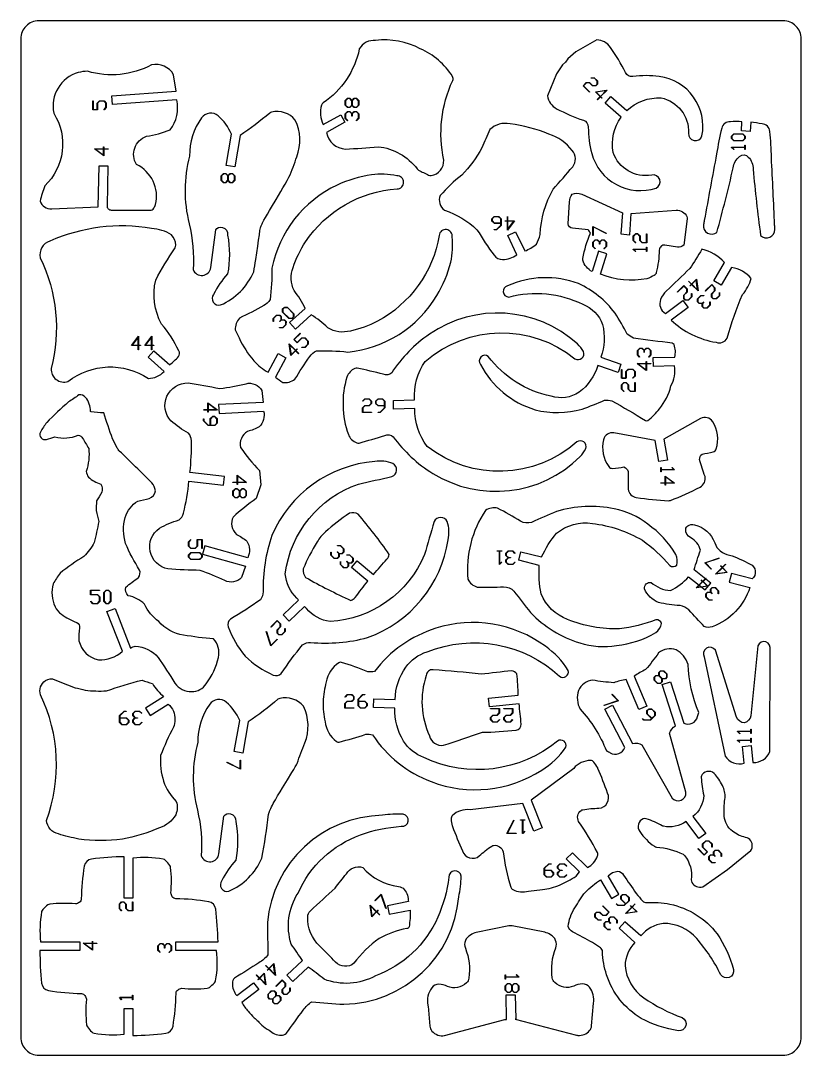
# Model space of a CAD drawing. Extents: x 10 to 880, y 10 to 580.
# Drawn here: x 10 to 440, y 10 to 580 of the extents above; entities that cross this region are included whole.
import ezdxf

# ---------------------------------------------------------------- set-up
doc = ezdxf.new("R2010")
doc.units = 0
doc.layers.add('EXT', color=1, linetype='CONTINUOUS')
doc.layers.add('TEXT', color=105, linetype='CONTINUOUS')

msp = doc.modelspace()

# ---------------------------------------------------------------- linework, layer by layer
at = {"layer": 'EXT'}
for points in [[(10, 20, 0.414214), (20, 10), (430, 10, 0.414214), (440, 20), (440, 570, 0.414214), (430, 580), (20, 580, 0.414214), (10, 570)], [(236.06, 494.69, 0.392764), (243.04, 503.22, -0.162824), (247.98, 546.99, 0.25279), (247.85, 549.21, 0.15257), (230.11, 564.54, 0.148025), (205.49, 569.17, 0.287498), (196.52, 564.45, -0.195238), (176.63, 534.7, 0.170101), (175.71, 533.46, 0.198695), (176.68, 522.87), (186.3, 528.22), (188.64, 524.03), (178.41, 518.34, 0.337601), (188.88, 509.27, 0.01158), (206.9, 510.59, -0.205674), (228.39, 498.36, 0.111014), (229.17, 497.7, 0.007232), (234.72, 494.91, 0.148248)], [(300.18, 538.54, 0.24127), (305.16, 531.5, 0.038043), (319.98, 525.15, -0.321698), (322.68, 521.37, 0.065573), (324.54, 506.91, 0.43304), (360.02, 487.79, 0.8914), (357.58, 494.95, -0.369933), (336.34, 507.44, -0.201326), (340.74, 526.9), (331.96, 534.65), (335.14, 538.25), (343.89, 530.52, -0.202945), (362.75, 537.48, -0.369933), (377.86, 518, 0.8914), (385.27, 516.5, 0.43304), (361.77, 549.24, 0.065573), (347.19, 549.24, -0.321698), (343.09, 551.44, 0.038043), (334.9, 565.32, 0.24127), (327.29, 569.37), (315.79, 562.86), (311.43, 559.04), (310.16, 557.09), (308.4, 555.59), (305.17, 550.77)], [(83.3, 476.71, 0.035437), (84.27, 478.65, 0.356718), (73.73, 500.75, -0.468754), (79.27, 516.37, 0.055442), (92.31, 519.84, 0.219621), (96, 536.35), (60.52, 533.77), (60.17, 538.56), (95.65, 541.14), (94.18, 550.24, 0.327929), (82.11, 555.69, -0.196321), (46.74, 552.11, 0.054145), (41.72, 551.46, 0.389404), (28.23, 529, -0.356184), (23.23, 488.95, 0.032861), (20.71, 480.61, 0.32777), (27.09, 476.34), (52.74, 477.48), (53.3, 500.09), (58.09, 499.98), (57.56, 478.08, 0.419773), (59.89, 475.68), (81.27, 475.57, 0.265682)], [(118.76, 527.62, 0.430495), (109.63, 526.45, 0.160586), (103.03, 505.45, 0.127673), (102.84, 468.12, -0.075466), (104.97, 442.84, 0.77616), (114.68, 444.01), (117.41, 464.69, -0.090082), (117.42, 464.71, -0.380448), (121.11, 466.07, 0.025388), (121.11, 466.07, -0.360331), (124, 461.9, 0.066697), (124, 461.89, -0.091018), (124, 440.51, 0.070039), (116.24, 429.23, 0.716282), (120.12, 423.4, 0.191571), (138.37, 441.67), (138.66, 443.23), (138.95, 444.9), (139.24, 446.65), (139.52, 448.45), (140.08, 452.13), (140.6, 455.76), (141.07, 459.13), (141.48, 462.06), (141.82, 464.34), (141.95, 465.18), (142.06, 465.79), (142.09, 465.93), (142.14, 466.09), (142.27, 466.47), (142.45, 466.91), (142.68, 467.42), (142.95, 468), (143.27, 468.63), (143.62, 469.31), (144.02, 470.05), (144.9, 471.66), (145.9, 473.43), (147, 475.34), (148.17, 477.35), (150.66, 481.57), (153.21, 485.87), (154.44, 487.97), (155.64, 490.01), (156.76, 491.96), (157.79, 493.78), (158.4, 495.16), (159, 496.55), (159.57, 497.95), (160.11, 499.35), (160.63, 500.77), (161.13, 502.19), (161.61, 503.62), (162.06, 505.06, 0.209877), (161.28, 525.28, 0.279815), (148.22, 529.61, 0.119261), (147.23, 529.12, -0.025466), (130.87, 516.69), (127.89, 499.47), (123.16, 500.29), (126.14, 517.51, 0.10522)], [(425.45, 465.05, 0.014109), (425.32, 467.36, 0.002155), (423.54, 504.6, 0.022664), (422.69, 518.99, 0.362801), (418.4, 523.16, 0.01968), (412.11, 524.03), (411.76, 518.9), (406.97, 519.23), (407.32, 524.35, 0.019673), (400.97, 524.35, 0.362801), (396.15, 520.79, 0.022664), (393.37, 506.64, 0.002155), (386.58, 469.99, 0.014109), (386.14, 467.71, 0.682151), (393.49, 463.36, 0.010344), (402.49, 498.91, -0.201223), (406.02, 505.22, -0.411889), (410.81, 504.89, -0.201223), (413.46, 498.17, 0.010344), (417.57, 461.73, 0.682151)], [(313.81, 508.52, 0.150333), (301, 517.49, 0.065758), (279.56, 523.19, 0.244229), (268.47, 520.02, -0.005047), (264.01, 509.97, -0.073714), (252.92, 494.92, 0.046373), (241.13, 483.65, 0.363464), (243.48, 475.62, -0.10399), (261.35, 464.84, 0.019258), (270.73, 450.74, 0.248682), (275.43, 448.42, 0.14648), (283.36, 451.05), (278.27, 461.59), (282.59, 463.68), (287.68, 453.14, 0.090178), (294.06, 456.87, 0.072416), (296.16, 462.13, -0.119043), (303.3, 487.21, 0.010446), (314.06, 499.49, 0.354151)], [(154.35, 380.67, 0.182433), (161.04, 382.44, -0.01435), (169.22, 395, -0.130846), (172.88, 398.15, -0.033566), (190.12, 397.47, 0.239351), (239.27, 428.63, 0.072793), (246.87, 446.97, 0.083312), (247.69, 460.88, 0.420308), (244.54, 464.94, 0.420308), (240.55, 461.7, -0.23149), (206.46, 414.38, -0.066188), (191.67, 409.04, -0.207598), (179.18, 410.81, 0.048827), (169.99, 417.95), (161.31, 410.09), (158.09, 413.65), (166.77, 421.51, 0.048817), (160.59, 431.36, -0.207598), (160.06, 443.97, -0.066188), (166.85, 458.14, -0.23149), (217.33, 487.36, 0.420308), (220.95, 491.01, 0.420308), (217.23, 494.55, 0.083312), (203.3, 495.12, 0.072793), (184.3, 489.38, 0.239351), (148.39, 443.57, -0.033566), (147.35, 426.35, -0.130846), (143.86, 423.03, -0.01435), (130.55, 416.14, 0.182433), (128.13, 409.65, -0.038567), (130.35, 405.23, 0.077741), (138.49, 392.67, 0.102745), (146.37, 386.28), (151.87, 396.61), (156.11, 394.35), (150.4, 383.58, 0.024873)], [(359.04, 439.71, -0.046697), (354.97, 437.84, -0.147525), (329.45, 440.38), (332.85, 451.57), (328.26, 452.97), (324.86, 441.77, -0.21797), (319.71, 448.02, -0.111603), (319.67, 449.05, -0.052302), (323.81, 462.96, 0.072861), (322.65, 464.83), (313.93, 465.61, -0.371304), (311.6, 468.01), (312.37, 480.29, -0.13321), (313.69, 484.37, -0.203157), (319.02, 484.37), (341.58, 474.15), (340.67, 462.49), (345.46, 462.11), (346.36, 473.78), (371.11, 475.53, -0.312009), (376.96, 472.07, -0.141264), (377.16, 470.79), (375.26, 456.24, -0.139221), (371.76, 455.14), (364.79, 456.31, 0.238015), (362.78, 455.69, 0.051701), (362.13, 454.91, 0.145675), (361.73, 453.64, -0.054928), (360.14, 441.19, -0.205112)], [(26.76, 388.33, 0.527976), (36.05, 381.27, -0.320683), (80.31, 382.96, 0.226291), (88.98, 386.82), (80.24, 394.6), (83.43, 398.18), (92.17, 390.41, 0.025092), (96.87, 394.93, 0.370652), (97.02, 398.11, 0.076514), (87.51, 412.86, -0.177235), (84.35, 437.09, -0.028519), (95.03, 454.85, 0.170144), (95.43, 456.35, 0.156666), (93.1, 462.05, 0.12248), (82.13, 465.52, 0.147092), (26.08, 458.58, 0.387585), (20.75, 449.4, -0.179721)], [(385.18, 454.05, -0.018655), (378.6, 443.49, -0.009041), (365.7, 431.17, 0.117352), (362.49, 426.4, 0.357807), (365.1, 418.7), (374.72, 425.88), (377.59, 422.03), (368.23, 415.05, 0.151127), (393.09, 402.83, 0.373146), (399.19, 405.07, -0.034768), (407.65, 429.16, 0.101509), (412.43, 438.01, 0.17926), (401.55, 444.04), (395.88, 434.29), (391.73, 436.71), (397.62, 446.82, 0.159964)], [(355.53, 359.73, 0.054527), (361.85, 366.15, 0.111216), (368.21, 378.75, 0.163661), (370.19, 389.85), (358.5, 389.56), (358.38, 394.36), (370.26, 394.65, 0.152613), (369.91, 401.55, 0.139392), (368.92, 402.37, -0.008835), (347.52, 405.15, -0.06008), (344.14, 407.38, 0.026936), (337.38, 418.87, 0.129729), (317.23, 435.13, 0.198195), (278.17, 433.91, 0.881507), (278.82, 427.77, -0.182066), (319.61, 423.79, -0.22437), (330.48, 412.58, -0.149061), (329.53, 394.6), (340.59, 390.79), (339.03, 386.25), (327.97, 390.06, -0.149279), (317.65, 375.26, -0.22437), (302.19, 373.11, -0.182066), (267.57, 395.05, 0.881507), (263.28, 390.6, 0.198195), (293.34, 365.63, 0.129729), (319.23, 366.06, 0.026936), (331.62, 370.97, -0.06008), (335.67, 370.65, -0.008835), (354.25, 359.68, 0.139392)], [(195.12, 347.47, 0.203475), (196.36, 347.32, 0.00324), (210.56, 351.39, -0.302011), (215.24, 350.79, 0.1009), (237.04, 330.6, 0.348097), (318.14, 339.87, 0.064119), (321.32, 344.25, 0.743727), (316.44, 347.92, -0.361305), (233.96, 345.42, -0.17167), (227.09, 366.32), (215.39, 366.04), (215.28, 370.84), (226.98, 371.12, -0.171664), (232.83, 392.33, -0.361305), (315.33, 393.79, 0.743727), (320.04, 397.7, 0.064119), (316.65, 401.92, 0.348097), (235.19, 407.28, 0.1009), (214.39, 386.06, -0.302011), (209.74, 385.24, 0.00324), (195.36, 388.62, 0.203475), (194.14, 388.41, 0.218442), (189.73, 383.67, 0.093874), (187.62, 367.77, 0.093874), (190.49, 351.99, 0.218442)], [(102.18, 380.4, -0.013082), (119.71, 377.38, 0.028464), (134.11, 380.02, -0.329671), (142.85, 376.34), (143.58, 369.73), (119.04, 368.46), (119.28, 363.67), (143.83, 364.94, -0.251434), (141.45, 356.21, -0.066779), (134.94, 353.75, 0.320179), (131.09, 344.82, 0.028915), (141.46, 332.1), (142.35, 324.24), (139.8, 316.74, 0.028915), (126.95, 306.54, 0.320179), (128.81, 296.99, -0.066779), (134.63, 293.19, -0.251498), (135.09, 284.16), (111.39, 290.65), (110.12, 286.02), (133.82, 279.53), (131.69, 273.23, -0.329671), (122.37, 271.5, 0.028464), (108.87, 277.16, -0.013082), (91.1, 277.95, -0.65921), (86.37, 300.38, -0.053035), (97.25, 304.93, 0.180535), (99.72, 308.63, 0.031675), (102.71, 326.27), (121.76, 324.13), (122.3, 328.9), (103.23, 331.05, 0.031098), (104.05, 348.6, 0.180535), (102.43, 352.74, -0.053035), (92.76, 359.51, -0.65921)], [(42.05, 238.35, 0.285222), (52.8, 227.94, 0.202163), (65.99, 232.6), (57.53, 254.42), (62, 256.16), (70.47, 234.34, -0.112403), (73.14, 235.33, -0.209164), (85.74, 229.23, -0.005563), (94.98, 215.06, 0.244968), (104.22, 210.38, 0.248048), (112.19, 214.63, 0.101953), (118.96, 229.23, 0.234819), (116.26, 239.43, -0.026247), (99.7, 241.52, -0.171281), (86.01, 248.95, -0.110676), (78.15, 258.48, 0.161104), (69.21, 263.2, -0.258079), (67.9, 268, -0.010149), (74.84, 273.21, 0.26552), (75.5, 277.34, -0.041766), (67.77, 292.01, -0.143799), (67.62, 306.36, -0.179045), (74.44, 315.36, 0.011639), (80.85, 316.83, 0.26594), (84.25, 321.04, 0.116401), (82.28, 325.4, 0.002422), (64.31, 342.92, -0.035621), (63.18, 344.48, 0.000268), (60.6, 349.63, -0.013569), (55.8, 363.98, -0.034238), (48.77, 364.53, -0.523746), (48.53, 364.87, 0.058649), (47.79, 368.77, 0.070691), (45.78, 372.46, 0.30312), (42.07, 373.81, -0.017284), (36.37, 369.97, 0.018299), (24.31, 358.71, 0.033069), (20.91, 353.3, 0.667787), (24.16, 349.32, -0.007722), (28.89, 350.65, 0.163986), (41.66, 351.64, -0.245435), (44.12, 350.01, 0.019339), (47.51, 344.39, -0.099209), (46.14, 331.69, 0.131767), (47.33, 328.49, 0.09137), (54.15, 324.63, -0.247434), (54.67, 320.18, -0.0393), (51.73, 315.39, 0.002797), (51.56, 310.06, -0.01615), (53.02, 304.12, -0.013176), (50.52, 292.5, -0.064969), (44.83, 284.82, 0.039238), (31.72, 275.58, 0.040104), (27.9, 269.73, 0.180346), (28.91, 257.15, 0.133115), (32.45, 252.96, 0.053964), (40.89, 248.39, -0.359964), (42.44, 245.5, 0.073147)], [(333.95, 334.34, 0.272341), (336.12, 333.37, 0.005665), (342.32, 334.12, -0.236043), (344.54, 331.68, -0.013136), (344.69, 321.94, 0.333333), (349.12, 317.27, 0.025028), (366.97, 315.54, 0.105225), (367.93, 315.7, 0.025028), (384.28, 323.05, 0.333333), (386.98, 328.89, -0.013136), (384.01, 338.17, -0.236043), (385.33, 341.19, 0.005665), (391.45, 342.47, 0.272341), (393.19, 344.09, 0.214238), (391.19, 359.07, 0.400818), (384.54, 360.79), (364.31, 349.51), (366.21, 337.96), (361.47, 337.18), (359.57, 348.73), (336.8, 352.94, 0.400818), (331.05, 349.17, 0.214238)], [(205.05, 337.21, 0.275576), (148.35, 296.45, 0.087068), (143.59, 265.34, -0.156553), (142.08, 261, -0.022942), (125.54, 250.35, 0.321367), (124.32, 246.02, 0.089591), (133.69, 229.91, 0.089591), (149.14, 219.5, 0.321367), (153.55, 220.42, -0.022942), (165.27, 236.22, -0.156553), (169.7, 237.44, 0.087068), (201.05, 240.13, 0.275576), (245.47, 294.01, 0.131858), (244.96, 304.05, 0.646146), (237.75, 304, 0.002322), (232.45, 285.84, -0.285144), (180.41, 248.94, -0.188403), (167.5, 256.16, -0.03854), (166.38, 257.22), (157.84, 249.22), (154.56, 252.73), (163.1, 260.72, -0.038596), (162.11, 261.91, -0.188403), (155.76, 275.27, -0.285144), (196.03, 324.75, 0.002322), (214.5, 328.84, 0.646146), (215.03, 336.03, 0.131858)], [(165.62, 277.93, 0.193236), (166.94, 273.29, 0.022966), (191.93, 260.57, 0.134689), (194.26, 262.3, 0.00109), (201.2, 271.21), (192.19, 278.69), (195.26, 282.38), (204.26, 274.91, 0.00109), (211.74, 283.37, 0.134689), (213.01, 285.97, 0.022966), (195.92, 308.19, 0.193236), (191.11, 308.64, 0.039943), (177.82, 298.34, 0.063685), (173.3, 292.89, 0.039943)], [(355.43, 302.55, 0.118361), (336.97, 311.14, 0.123966), (305.14, 309.59, 0.002321), (291.42, 303.63, -0.220416), (285.34, 304.29, 0.013505), (272.69, 311.44, 0.21815), (266.1, 310.16, 0.090963), (257.94, 292.04, 0.090963), (256.35, 272.24, 0.21815), (261.51, 267.93, 0.013505), (276.04, 268.1, -0.220416), (281.68, 265.74, 0.002321), (290.82, 253.9, 0.123966), (317.96, 237.19, 0.118361), (338.27, 235.81, 0.111654), (359.82, 242.91, 0.161437), (363.06, 247.81, 0.381647), (359.91, 249.87, -0.060532), (339.93, 244.92, -0.101254), (311.29, 250.1, -0.210859), (296.67, 264.32, -0.064498), (295.68, 279.9), (284.37, 282.8), (285.56, 287.45), (296.89, 284.55, -0.064134), (305.24, 297.64, -0.210859), (324.9, 303.05, -0.101254), (352.49, 293.77, -0.060532), (367.61, 279.8, 0.381647), (371.36, 280.09, 0.161437), (370.88, 285.94, 0.111654)], [(411.76, 280.65, -0.572462), (412.87, 272.43), (401.54, 275.36), (400.34, 270.71), (411.67, 267.79, -0.231026), (390.91, 246.11, -0.192548), (386.57, 246.24, -0.012763), (378.12, 255.39, 0.133763), (373.19, 257.74, -0.038566), (361.34, 259.51, -0.199926), (353.6, 267.02, -0.483933), (357.35, 270.53, 0.173842), (367.91, 266.07, 0.106513), (377.93, 273.68), (387.1, 266.4), (390.08, 270.16), (380.92, 277.44, -0.006029), (384.43, 288.22, 0.212578), (379.14, 295.15, -0.320719), (376.33, 299.9, -0.239223), (377.44, 301.7, -0.1945), (381.13, 302.3, -0.259602), (392.28, 292.32, 0.280739), (400.38, 285.63, -0.045984)], [(183.98, 182.87, 0.195211), (185.42, 182.58, 0.020937), (200.15, 186.88, -0.113754), (203.86, 186.48, 0.155112), (236.14, 160.77, 0.239147), (297, 167.13, 0.103381), (310.38, 179.71, 0.710513), (305.75, 183.15, -0.290571), (232.15, 174.05, -0.167358), (220.95, 183.12, -0.149389), (216.1, 201.24), (204.4, 201.59), (204.54, 206.38), (216.24, 206.04, -0.149371), (222.14, 223.85, -0.167358), (233.85, 232.25, -0.290571), (306.8, 218.85, 0.710513), (311.62, 222.02, 0.103381), (299, 235.36, 0.239147), (238.62, 245.27, 0.155112), (204.88, 221.49, -0.113754), (201.15, 221.31, 0.020937), (186.7, 226.46, 0.195211), (185.25, 226.26, 0.209584), (178.33, 215.71, 0.065074), (176.59, 204.8, 0.065074), (177.68, 193.81, 0.209584)], [(317.19, 211.01, 0.199653), (318.14, 200.69, -0.091411), (332.66, 177.74, -0.034032), (334.8, 176.67, 0.467776), (342.77, 179.51), (331.81, 200.76), (336.08, 202.96), (347.02, 181.74, -0.186203), (352.22, 181.11), (368.79, 151.73, 0.323908), (373.78, 150.56, 0.323908), (376.48, 154.91), (367.4, 187.4, -0.186286), (370.62, 191.53), (363.34, 214.27), (367.91, 215.73), (375.21, 192.96, 0.467606), (382.85, 196.59, -0.034032), (383.6, 198.86, -0.091411), (377.62, 225.35, 0.199653), (370.99, 233.32, 0.265571), (361.39, 231.72, -0.022762), (354.25, 222.55, 0.026216), (348.02, 218.96), (354.92, 202.32), (350.49, 200.48), (343.58, 217.12, 0.026225), (336.64, 215.25, -0.022762), (325.1, 216.67, 0.265571)], [(422.75, 177.46), (422.77, 233.27, 0.978247), (416.04, 235.58), (412.22, 197.07, -0.273855), (408.67, 193.12, -0.273855), (404.38, 196.25), (392.67, 233.13, 0.978247), (386.55, 229.48), (398.14, 174.88, 0.332714), (408.59, 170.86), (407.61, 180.17), (412.38, 180.67), (413.36, 171.36, 0.332782)], [(283.27, 220.09, 0.217398), (280.52, 221.91, -0.009955), (263.65, 220.01, 0.012414), (237.22, 222.36, 0.449348), (233.37, 219.24, 0.189939), (235.18, 186, 0.385023), (242.83, 180.81, 0.00345), (264.31, 187.95, 0.022908), (282.94, 189.14, 0.406742), (285.69, 192.47, 0.009776), (284.52, 203.71), (268.23, 201.98), (267.72, 206.76), (284.01, 208.49, 0.037416)], [(82.52, 214.77, 0.05583), (88.7, 207.52), (78.81, 201.26), (81.38, 197.2), (91.32, 203.5, -0.228571), (94.96, 194.89, -0.062655), (94.23, 190.76, 0.037699), (87.09, 175.17, 0.096683), (88.72, 161.03, 0.120532), (95.7, 149.9, -0.18983), (95.37, 142.46, -0.184032), (86.52, 135.37, -0.055527), (66.01, 129.05, -0.064076), (41.96, 129.13, -0.0204), (30.77, 131.96, -0.313807), (24.13, 139.33, 0.203856), (20.97, 208.53, -0.347428), (23.65, 216.43, -0.273449), (28.89, 216.92, 0.010279), (39.94, 212.44, -0.041816), (45.59, 211.12, 0.040716), (57.26, 210.79, -0.022509), (76.87, 216.68, -0.003932)], [(114.13, 203.45, 0.160586), (107.53, 182.45, 0.127673), (107.34, 145.12, -0.075466), (109.47, 119.84, 0.77616), (119.18, 121.01), (121.91, 141.69, -0.090082), (121.92, 141.71, -0.380448), (125.61, 143.07, 0.025388), (125.61, 143.07, -0.360331), (128.5, 138.9, 0.066697), (128.5, 138.89, -0.091018), (128.5, 117.51, 0.070039), (120.74, 106.23, 0.716282), (124.62, 100.4, 0.191571), (142.87, 118.67, 0.018806), (146.56, 142.79), (146.6, 143.02), (146.67, 143.27), (146.75, 143.54), (146.85, 143.84), (146.97, 144.15), (147.1, 144.49), (147.41, 145.21), (147.77, 145.99), (148.19, 146.84), (148.65, 147.74), (149.16, 148.69), (149.7, 149.69), (150.28, 150.72), (150.89, 151.78), (151.52, 152.87), (152.84, 155.09), (154.2, 157.35), (156.92, 161.76), (159.36, 165.72), (160.39, 167.42), (161.25, 168.86), (161.6, 169.47), (161.89, 170), (162.12, 170.44), (162.29, 170.78), (162.79, 172.21), (163.3, 173.62), (163.83, 175.04), (164.36, 176.45), (164.89, 177.86), (165.44, 179.26), (165.99, 180.66), (166.56, 182.06, 0.209877), (165.78, 202.28, 0.279815), (152.72, 206.61, 0.119261), (151.73, 206.12, -0.025466), (135.37, 193.69), (132.39, 176.47), (127.66, 177.29), (130.64, 194.51, 0.10522), (123.26, 204.62, 0.430495)], [(327.85, 168.36, 0.030908), (325.75, 171.49, 0.234406), (323.89, 172.41, 0.221933), (314.61, 168.05), (291.11, 150.54), (297.17, 135.33), (292.72, 133.55), (286.65, 148.76), (257.55, 145.3, 0.221933), (247.82, 142.08, 0.234406), (247.1, 140.13, 0.030908), (247.73, 136.41, 0.034869), (247.83, 136.1, 0.009317), (253.34, 122.63, 0.525741), (262.58, 119.81, -0.040587), (269.5, 125.31, -0.117985), (270.52, 125.68, -0.373177), (275.69, 122.19, 0.033859), (279.91, 102.71, 0.213109), (281.14, 101.26, 0.176746), (289.66, 100.4), (297.4, 101.32, 0.086131), (307.1, 103.97, 0.053492), (315.95, 108.72), (317.8, 110.99), (310.51, 118.2), (313.89, 121.61), (322.21, 113.38, 0.176746), (327.8, 119.86, 0.213109), (327.69, 121.76, 0.033859), (317.35, 138.8, -0.373177), (318.7, 144.9, -0.117985), (319.7, 145.32, -0.040587), (328.5, 146.09, 0.525741), (333.27, 154.49, 0.009317), (328, 168.06, 0.034869)], [(412.98, 124.95, 0.383332), (409.33, 130.03, -0.112981), (402.03, 133.46, -0.207962), (397.59, 141.66, -0.059588), (397.9, 151.07, 0.147324), (396.95, 157.76, 0.063735), (392.68, 164.56, 0.494499), (385.38, 164.64, 0.179394), (384.89, 163.09, 0.045162), (386.25, 153.22, -0.216996), (380.33, 141.61), (387.36, 132.25), (383.52, 129.37), (376.49, 138.73, -0.21104), (364.04, 136.22, -0.072031), (363.41, 136.46, 0.043705), (354.6, 140.36, 0.179394), (352.97, 140.32, 0.494499), (351.01, 133.3, 0.091344), (359.09, 125.16, 0.133901), (360.25, 124.75, -0.096369), (374.85, 120.76, -0.111119), (375.65, 120.12, -0.200647), (379.42, 106.69, 0.171156), (379.75, 105.17, 0.326931), (385.61, 102.81, 0.090445), (385.69, 102.84), (399.3, 112.34), (412.22, 122.75, 0.090445), (412.27, 122.81, 0.106421)], [(220.72, 142.81, 0.058126), (209.32, 142.22, 0.385409), (145.97, 83.09, 0.006912), (146.21, 65.43, -0.097491), (141.23, 60.99, -0.004274), (127.81, 52.52, 0.200721), (126.59, 49.74, 0.179194), (128.97, 42.97), (138.31, 50.01), (141.2, 46.18), (131.85, 39.14, 0.067714), (135.28, 34.23, 0.008211), (138.56, 30.73, -0.027191), (142.77, 26.63, 0.037295), (146.85, 23.84, 0.179194), (153.44, 21.02, 0.200721), (156.3, 22.05, -0.004274), (165.65, 34.86, -0.097491), (170.42, 39.54, 0.006912), (188.02, 38.11, 0.385409), (251.28, 97.35, 0.058126), (252.63, 108.68, 0.976987), (245.92, 108.08, -0.073146), (239.71, 86.02, -0.206412), (205.41, 53.8, -0.221722), (177.1, 51.92, 0.017056), (168.43, 58.65), (159.88, 50.66), (156.6, 54.17), (165.15, 62.16, 0.01706), (159.01, 71.26, -0.221722), (162.79, 99.39, -0.206412), (197.25, 131.44, -0.073146), (219.67, 136.15, 0.976987)], [(116.72, 49.87, 0.152387), (117.37, 51.11, 0.073412), (117.91, 67.74), (95.44, 67.74), (95.44, 72.54), (118.72, 72.54, 0.026508), (117.41, 90.59, 0.33082), (113.57, 94.59, 0.037923), (95.46, 96.24, -0.256189), (93.5, 97.35, -0.090784), (92.7, 99.42, 0.054767), (92.6, 113.48, 0.132271), (92.15, 114.61, 0.036267), (89.72, 117.41, 0.152387), (88.48, 118.06, 0.073422), (71.85, 118.6), (71.85, 96.49), (67.05, 96.49), (67.05, 119.41, 0.026505), (49.01, 118.1, 0.33082), (45.01, 114.26, 0.037923), (43.35, 96.15, -0.256189), (42.24, 94.19, -0.090784), (40.17, 93.39, 0.054767), (26.11, 93.29, 0.132271), (24.98, 92.84, 0.036267), (22.18, 90.41, 0.152387), (21.53, 89.17, 0.073422), (21, 72.54), (42.65, 72.54), (42.65, 67.74), (20.59, 67.74, 0.026508), (21.5, 49.7, 0.33082), (25.34, 45.69, 0.037923), (43.45, 44.04, -0.256189), (45.4, 42.93, -0.090784), (46.21, 40.86, 0.054767), (46.3, 26.8, 0.132271), (46.75, 25.67, 0.036267), (49.18, 22.87, 0.152387), (50.42, 22.22, 0.073412), (67.05, 21.68), (67.05, 35.79), (71.85, 35.79), (71.85, 20.87, 0.026508), (89.9, 22.19, 0.33082), (93.9, 26.03, 0.037923), (95.55, 44.13, -0.256189), (96.66, 46.09, -0.090784), (98.73, 46.9, 0.054767), (112.79, 46.99, 0.132271), (113.92, 47.44, 0.036267)], [(183.46, 61.37, 0.011589), (174.75, 70.08, -0.212883), (168.09, 86.32, -0.203013), (169.62, 89.64, 0.002403), (183.19, 102.13, -0.003222), (189.4, 109.95, -0.356885), (198.42, 113.56, 0.194242), (218.1, 103.08, -0.198848), (221.24, 101.37, -0.176998), (223.54, 94.65), (212.06, 92.39), (212.99, 87.68), (224.47, 89.94, -0.057732), (223.93, 80.83, -0.417357), (222.63, 79.93, 0.068804), (207.5, 74.41, 0.079503), (193.57, 60.68, -0.387923)], [(395.64, 54.36, 0.065625), (382.42, 74.31, 0.219112), (363.87, 82.66, 0.183304), (351.58, 75.79), (342.87, 83.61), (339.67, 80.04), (348.37, 72.22, 0.182994), (342.89, 59.27, 0.219112), (353.19, 41.73, 0.065625), (374.45, 30.74, -0.824504), (372.27, 23.49, -0.081618), (351.79, 30.31, -0.180985), (332.74, 54.36, -0.069179), (330.49, 67.12, 0.235181), (329.38, 69.18, 0.005206), (324.94, 72.22, 0.002908), (314.05, 78.03, -0.256225), (311.63, 81.04, -0.130773), (315.29, 91.21, -0.032661), (321.08, 99.96, -0.042675), (329.36, 106.69), (335.42, 96.38), (339.56, 98.81), (333.62, 108.9, -0.18446), (338.87, 111.39, -0.256225), (342.11, 109.31, 0.002908), (349.07, 99.11, 0.005206), (352.57, 95.02, 0.235181), (354.74, 94.13, -0.069179), (367.66, 93.28, -0.180985), (393.63, 76.93, -0.081618), (402.61, 57.3, -0.824504)], [(257.83, 76.24, 0.399002), (254.94, 68.98, -0.132119), (256.9, 52.57, -0.165224), (255.53, 49.88, -0.303789), (245.11, 47.97, 0.096583), (240.37, 49.11, 0.250301), (236.39, 47.2, 0.212999), (234.31, 37.64, -0.028283), (234.39, 37.11), (235.43, 25.98, 0.155068), (236.54, 23.37, 0.263192), (243.54, 20.83), (276.74, 29.77), (277.54, 29.77), (277.5, 43.35), (282.3, 43.36), (282.74, 29.9), (282.34, 29.9), (316.12, 21.11, 0.039018), (316.83, 20.98, 0.247302), (323.38, 23.63, 0.155068), (324.47, 26.24), (325.6, 38.69, 0.196124), (323.38, 47.46, 0.250301), (319.39, 49.35, 0.096583), (314.66, 48.17, -0.303789), (304.23, 50.03, -0.165224), (302.84, 52.7, -0.132119), (304.7, 69.12, 0.399002), (301.77, 76.37, 0.104612), (298.7, 77.76), (280.71, 81.33, 0.099912), (278.86, 81.33), (260.89, 77.64, 0.104612)]]:
    msp.add_lwpolyline(points, format="xyb", close=True, dxfattribs=at)
at = {"layer": 'TEXT'}
for points in [[(326.8, 544.12), (325, 544.12), (323.28, 545.84), (321.64, 545.84), (319.99, 544.2), (323.38, 540.82), (323.26, 540.7), (319.76, 544.2), (321.56, 546), (323.36, 546), (325.07, 544.28), (326.73, 544.28), (327.54, 545.1), (327.54, 546.75), (325.87, 548.43), (324.18, 548.42), (324.18, 548.59), (325.94, 548.58), (327.7, 546.82), (327.7, 545.02)], [(330.15, 537.25), (329.35, 538.06), (327.68, 536.39), (327.56, 536.51), (329.23, 538.17), (326.59, 540.81), (333.02, 541.73), (329.46, 538.17), (330.26, 537.37)], [(55.89, 535.86), (57.15, 534.59), (57.15, 532.09), (55.92, 530.84), (55.8, 530.96), (56.99, 532.15), (56.99, 534.52), (55.83, 535.69), (53.45, 535.69), (52.28, 534.52), (52.28, 530.82), (49.69, 530.82), (49.69, 535.77), (49.85, 535.77), (49.85, 530.99), (52.12, 530.99), (52.12, 534.59), (53.39, 535.86)], [(195.01, 537.24), (196.27, 535.97), (196.27, 533.47), (195.01, 532.21), (193.73, 532.21), (192.54, 533.39), (191.35, 532.21), (190.08, 532.21), (188.81, 533.47), (188.81, 535.97), (190.08, 537.24), (191.35, 537.24), (192.54, 536.05), (193.73, 537.24)], [(191.29, 537.07), (190.14, 537.07), (188.97, 535.91), (188.97, 533.53), (190.14, 532.37), (191.29, 532.37), (192.46, 533.53), (192.46, 535.91)], [(194.95, 537.07), (193.79, 537.07), (192.62, 535.91), (192.62, 533.53), (193.79, 532.37), (194.95, 532.37), (196.11, 533.53), (196.11, 535.91)], [(329.34, 538.28), (332.56, 541.5), (326.93, 540.69)], [(195.01, 529.93), (196.27, 528.66), (196.27, 526.17), (195.03, 524.92), (194.92, 525.04), (196.11, 526.23), (196.11, 528.6), (194.95, 529.77), (193.79, 529.77), (192.62, 528.6), (192.62, 527.42), (192.46, 527.42), (192.46, 528.6), (191.29, 529.77), (190.14, 529.77), (188.97, 528.6), (188.97, 526.23), (190.17, 525.04), (190.05, 524.92), (188.81, 526.17), (188.81, 528.66), (190.08, 529.93), (191.35, 529.93), (192.54, 528.74), (193.73, 529.93)], [(407.79, 517.62), (409.05, 516.35), (409.05, 515.07), (407.79, 513.8), (402.86, 513.8), (401.59, 515.07), (401.59, 516.35), (402.86, 517.62)], [(407.73, 517.45), (402.92, 517.45), (401.75, 516.29), (401.75, 515.13), (402.92, 513.97), (407.73, 513.97), (408.89, 515.13), (408.89, 516.29)], [(55.85, 510.54), (55.85, 509.41), (58.2, 509.41), (58.2, 509.24), (55.85, 509.24), (55.85, 505.51), (50.66, 509.41), (55.69, 509.41), (55.69, 510.54)], [(55.69, 509.24), (51.14, 509.24), (55.69, 505.84)], [(409.05, 511.45), (409.05, 509.01), (408.89, 509.01), (408.89, 510.15), (401.86, 510.15), (402.95, 509.07), (402.83, 508.95), (401.59, 510.19), (401.59, 510.31), (408.89, 510.31), (408.89, 511.45)], [(121.78, 490.76), (120.52, 492.03), (120.52, 494.53), (121.78, 495.8), (123.06, 495.8), (124.25, 494.61), (125.43, 495.8), (126.71, 495.8), (127.98, 494.53), (127.98, 492.03), (126.71, 490.76), (125.43, 490.76), (124.25, 491.95), (123.06, 490.76)], [(121.84, 490.93), (123, 490.93), (124.16, 492.1), (124.16, 494.47), (123, 495.63), (121.84, 495.63), (120.68, 494.47), (120.68, 492.1)], [(125.5, 490.93), (126.65, 490.93), (127.82, 492.1), (127.82, 494.47), (126.65, 495.63), (125.5, 495.63), (124.33, 494.47), (124.33, 492.1)], [(269.55, 470.91), (270.81, 472.17), (273.31, 472.17), (274.58, 470.91), (274.58, 467.19), (272.09, 464.71), (270.85, 464.71), (270.85, 464.87), (272.03, 464.87), (274.41, 467.26), (274.41, 468.36), (270.81, 468.36), (269.55, 469.63)], [(269.71, 470.85), (269.71, 469.69), (270.88, 468.53), (274.41, 468.53), (274.41, 470.85), (273.25, 472.01), (270.88, 472.01)], [(276.94, 469.74), (278.07, 469.74), (278.07, 472.1), (278.23, 472.1), (278.23, 469.74), (281.97, 469.74), (278.07, 464.55), (278.07, 469.58), (276.94, 469.58)], [(278.23, 469.58), (278.23, 465.03), (281.64, 469.58)], [(325.16, 466.69), (332.59, 462.98), (332.51, 462.84), (325.32, 466.43), (325.32, 461.69), (325.16, 461.69)], [(349.95, 462.66), (351.22, 461.39), (351.22, 458.95), (352.39, 457.79), (354.71, 457.79), (354.71, 462.57), (354.87, 462.57), (354.87, 457.62), (352.33, 457.62), (351.06, 458.89), (351.06, 461.32), (349.89, 462.49), (348.73, 462.49), (347.57, 461.32), (347.57, 458.95), (348.76, 457.76), (348.65, 457.64), (347.41, 458.89), (347.41, 461.39), (348.68, 462.66)], [(331.36, 459.33), (332.62, 458.07), (332.62, 455.57), (331.39, 454.32), (331.27, 454.44), (332.46, 455.63), (332.46, 458), (331.3, 459.17), (330.14, 459.17), (328.98, 458), (328.98, 456.82), (328.81, 456.82), (328.81, 458), (327.64, 459.17), (326.49, 459.17), (325.32, 458), (325.32, 455.63), (326.52, 454.44), (326.4, 454.32), (325.16, 455.57), (325.16, 458.07), (326.43, 459.33), (327.71, 459.33), (328.89, 458.14), (330.08, 459.33)], [(354.87, 455.27), (354.87, 452.83), (354.71, 452.83), (354.71, 453.97), (347.68, 453.97), (348.76, 452.89), (348.65, 452.77), (347.41, 454.01), (347.41, 454.13), (354.71, 454.13), (354.71, 455.27)], [(375.2, 427.01), (375.2, 428.8), (376.92, 430.53), (376.92, 432.17), (375.28, 433.81), (371.89, 430.43), (371.78, 430.54), (375.28, 434.04), (377.08, 432.25), (377.08, 430.45), (375.36, 428.73), (375.36, 427.08), (376.18, 426.26), (377.83, 426.26), (379.51, 427.94), (379.5, 429.63), (379.67, 429.63), (379.66, 427.87), (377.89, 426.11), (376.1, 426.11)], [(378.67, 433.99), (379.47, 434.79), (377.8, 436.46), (377.92, 436.58), (379.59, 434.91), (382.23, 437.55), (383.14, 431.12), (379.58, 434.68), (378.78, 433.88)], [(379.7, 434.8), (382.91, 431.58), (382.11, 437.21)], [(390.55, 427.64), (390.55, 429.43), (392.27, 431.15), (392.27, 432.8), (390.63, 434.44), (387.24, 431.06), (387.13, 431.17), (390.63, 434.67), (392.43, 432.87), (392.43, 431.08), (390.71, 429.36), (390.71, 427.71), (391.52, 426.89), (393.18, 426.89), (394.85, 428.57), (394.85, 430.26), (395.02, 430.26), (395.01, 428.5), (393.24, 426.73), (391.45, 426.73)], [(382.8, 425.05), (382.8, 426.84), (384.57, 428.61), (386.32, 428.62), (386.32, 428.45), (384.64, 428.45), (382.96, 426.78), (382.96, 425.13), (383.78, 424.31), (385.43, 424.31), (386.26, 425.15), (386.38, 425.03), (385.54, 424.19), (385.54, 422.54), (386.36, 421.73), (388.01, 421.72), (389.69, 423.4), (389.68, 425.09), (389.85, 425.09), (389.84, 423.33), (388.08, 421.57), (386.28, 421.57), (385.38, 422.47), (385.38, 424.15), (383.7, 424.15)], [(160.45, 418.59), (160.45, 416.8), (159.55, 415.9), (157.76, 415.89), (154.27, 419.38), (154.27, 421.17), (155.17, 422.08), (156.97, 422.08)], [(160.3, 418.52), (156.9, 421.92), (155.25, 421.92), (154.43, 421.1), (154.43, 419.45), (157.83, 416.05), (159.48, 416.05), (160.3, 416.87)], [(156.15, 414.28), (156.14, 412.49), (154.38, 410.73), (152.63, 410.72), (152.63, 410.89), (154.31, 410.88), (155.99, 412.56), (155.99, 414.21), (155.17, 415.03), (153.52, 415.03), (152.68, 414.19), (152.57, 414.31), (153.41, 415.14), (153.41, 416.8), (152.59, 417.61), (150.94, 417.61), (149.26, 415.94), (149.27, 414.25), (149.1, 414.25), (149.1, 416.01), (150.87, 417.77), (152.66, 417.77), (153.57, 416.87), (153.56, 415.19), (155.24, 415.19)], [(76.02, 401.02), (74.89, 401.02), (74.89, 398.66), (74.73, 398.66), (74.73, 401.02), (70.99, 401.02), (74.89, 406.21), (74.89, 401.17), (76.02, 401.17)], [(74.73, 401.17), (74.73, 405.72), (71.32, 401.17)], [(83.33, 401.02), (82.2, 401.02), (82.2, 398.66), (82.03, 398.66), (82.03, 401.02), (78.3, 401.02), (82.2, 406.21), (82.2, 401.17), (83.33, 401.17)], [(82.03, 401.17), (82.03, 405.72), (78.63, 401.17)], [(168.41, 403.5), (168.41, 401.71), (166.64, 399.95), (164.89, 399.94), (164.89, 400.11), (166.57, 400.1), (168.25, 401.78), (168.25, 403.43), (166.57, 405.11), (164.92, 405.11), (162.3, 402.49), (160.47, 404.33), (163.97, 407.83), (164.08, 407.71), (160.7, 404.33), (162.3, 402.72), (164.85, 405.27), (166.64, 405.27)], [(162.36, 399.1), (161.55, 398.3), (163.22, 396.63), (163.11, 396.52), (161.44, 398.19), (158.8, 395.54), (157.88, 401.97), (161.44, 398.41), (162.24, 399.21)], [(161.33, 398.3), (158.11, 401.51), (158.92, 395.89)], [(355.9, 399.64), (357.16, 398.37), (357.16, 395.87), (355.93, 394.63), (355.81, 394.75), (357.01, 395.93), (357.01, 398.31), (355.84, 399.48), (354.68, 399.48), (353.52, 398.31), (353.52, 397.12), (353.35, 397.12), (353.35, 398.31), (352.18, 399.48), (351.03, 399.48), (349.86, 398.31), (349.86, 395.93), (351.06, 394.75), (350.94, 394.63), (349.7, 395.87), (349.7, 398.37), (350.97, 399.64), (352.25, 399.64), (353.43, 398.45), (354.62, 399.64)], [(347.18, 388), (348.45, 386.73), (348.45, 384.24), (347.21, 382.99), (347.09, 383.11), (348.29, 384.3), (348.29, 386.67), (347.12, 387.84), (344.74, 387.84), (343.58, 386.67), (343.58, 382.97), (340.98, 382.97), (340.98, 387.92), (341.14, 387.92), (341.14, 383.13), (343.42, 383.13), (343.42, 386.73), (344.69, 388)], [(354.73, 392.25), (354.73, 391.11), (357.09, 391.11), (357.09, 390.95), (354.73, 390.95), (354.73, 387.22), (349.54, 391.11), (354.57, 391.11), (354.57, 392.25)], [(354.57, 390.95), (350.03, 390.95), (354.57, 387.54)], [(343.53, 380.69), (344.8, 379.43), (344.8, 376.99), (345.96, 375.83), (348.29, 375.83), (348.29, 380.61), (348.45, 380.61), (348.45, 375.66), (345.9, 375.66), (344.64, 376.93), (344.64, 379.36), (343.47, 380.53), (342.31, 380.53), (341.14, 379.36), (341.14, 376.99), (342.34, 375.8), (342.22, 375.68), (340.98, 376.93), (340.98, 379.43), (342.25, 380.69)], [(203.28, 369.12), (202.01, 367.85), (199.58, 367.85), (198.41, 366.69), (198.41, 364.36), (203.2, 364.36), (203.2, 364.2), (198.25, 364.2), (198.25, 366.74), (199.52, 368.01), (201.95, 368.01), (203.12, 369.18), (203.12, 370.34), (201.95, 371.51), (199.58, 371.51), (198.39, 370.31), (198.27, 370.43), (199.52, 371.66), (202.01, 371.66), (203.28, 370.4)], [(210.59, 366.69), (208.1, 364.2), (206.86, 364.2), (206.86, 364.36), (208.04, 364.36), (210.43, 366.74), (210.43, 367.85), (206.83, 367.85), (205.56, 369.12), (205.56, 370.4), (206.83, 371.66), (209.32, 371.66), (210.59, 370.4)], [(210.43, 368.01), (210.43, 370.33), (209.26, 371.5), (206.88, 371.5), (205.72, 370.33), (205.72, 369.18), (206.88, 368.01)], [(113.15, 364.38), (113.15, 365.52), (110.79, 365.52), (110.79, 365.68), (113.15, 365.68), (113.15, 369.41), (118.34, 365.52), (113.31, 365.52), (113.31, 364.38)], [(113.31, 365.68), (117.85, 365.68), (113.31, 369.09)], [(113.2, 356.99), (110.72, 359.48), (110.72, 360.72), (110.88, 360.72), (110.88, 359.54), (113.26, 357.15), (114.36, 357.15), (114.36, 360.75), (115.63, 362.02), (116.91, 362.02), (118.18, 360.75), (118.18, 358.26), (116.91, 356.99)], [(114.52, 357.15), (116.85, 357.15), (118.02, 358.32), (118.02, 360.7), (116.85, 361.86), (115.69, 361.86), (114.52, 360.7)], [(362.6, 331.38), (362.6, 333.82), (362.76, 333.82), (362.76, 332.68), (369.79, 332.68), (368.7, 333.76), (368.82, 333.88), (370.06, 332.63), (370.06, 332.52), (362.76, 332.52), (362.76, 331.38)], [(129.25, 324.53), (129.25, 325.66), (126.89, 325.66), (126.89, 325.82), (129.25, 325.82), (129.25, 329.56), (134.44, 325.66), (129.41, 325.66), (129.41, 324.53)], [(129.41, 325.82), (133.96, 325.82), (129.41, 329.23)], [(365.03, 324.07), (365.03, 325.21), (362.67, 325.21), (362.67, 325.37), (365.03, 325.37), (365.03, 329.11), (370.22, 325.21), (365.19, 325.21), (365.19, 324.07)], [(365.19, 325.37), (369.73, 325.37), (365.19, 328.78)], [(128.08, 317.14), (126.82, 318.4), (126.82, 320.9), (128.08, 322.17), (129.36, 322.17), (130.55, 320.98), (131.73, 322.17), (133.01, 322.17), (134.28, 320.9), (134.28, 318.4), (133.01, 317.14), (131.73, 317.14), (130.55, 318.32), (129.36, 317.14)], [(128.14, 317.3), (129.3, 317.3), (130.46, 318.47), (130.46, 320.84), (129.3, 322), (128.14, 322), (126.98, 320.84), (126.98, 318.47)], [(131.8, 317.3), (132.95, 317.3), (134.12, 318.47), (134.12, 320.84), (132.95, 322), (131.8, 322), (130.63, 320.84), (130.63, 318.47)], [(103.7, 289.2), (102.44, 290.46), (102.44, 292.96), (103.67, 294.21), (103.79, 294.09), (102.59, 292.9), (102.59, 290.53), (103.76, 289.36), (106.14, 289.36), (107.3, 290.53), (107.3, 294.23), (109.9, 294.23), (109.9, 289.28), (109.74, 289.28), (109.74, 294.06), (107.46, 294.06), (107.46, 290.46), (106.19, 289.2)], [(184.48, 283.75), (182.69, 283.76), (180.93, 285.52), (180.92, 287.28), (181.09, 287.28), (181.08, 285.59), (182.76, 283.91), (184.41, 283.91), (185.23, 284.73), (185.23, 286.38), (184.39, 287.22), (184.5, 287.33), (185.34, 286.5), (186.99, 286.5), (187.81, 287.31), (187.81, 288.97), (186.13, 290.64), (184.44, 290.64), (184.44, 290.8), (186.2, 290.8), (187.97, 289.03), (187.97, 287.24), (187.06, 286.34), (185.39, 286.34), (185.39, 284.66)], [(103.7, 283.11), (102.44, 284.37), (102.44, 285.65), (103.7, 286.92), (108.63, 286.92), (109.9, 285.65), (109.9, 284.37), (108.63, 283.11)], [(103.76, 283.27), (108.57, 283.27), (109.73, 284.43), (109.73, 285.59), (108.57, 286.76), (103.76, 286.76), (102.59, 285.59), (102.59, 284.43)], [(189.65, 278.59), (187.86, 278.59), (186.09, 280.36), (186.08, 282.11), (186.25, 282.11), (186.25, 280.43), (187.93, 278.75), (189.58, 278.74), (190.4, 279.56), (190.39, 281.21), (189.56, 282.05), (189.67, 282.17), (190.51, 281.33), (192.16, 281.33), (192.98, 282.15), (192.98, 283.8), (191.3, 285.48), (189.61, 285.47), (189.61, 285.64), (191.37, 285.63), (193.14, 283.87), (193.13, 282.07), (192.23, 281.17), (190.55, 281.17), (190.55, 279.49)], [(272.52, 287.84), (274.95, 287.84), (274.95, 287.68), (273.82, 287.68), (273.82, 280.65), (274.9, 281.74), (275.01, 281.62), (273.77, 280.38), (273.66, 280.38), (273.66, 287.68), (272.52, 287.68)], [(277.31, 286.58), (278.58, 287.84), (281.07, 287.84), (282.32, 286.61), (282.2, 286.49), (281.01, 287.68), (278.64, 287.68), (277.47, 286.52), (277.47, 285.36), (278.64, 284.2), (279.83, 284.2), (279.83, 284.03), (278.64, 284.03), (277.47, 282.86), (277.47, 281.71), (278.64, 280.54), (281.01, 280.54), (282.2, 281.74), (282.32, 281.62), (281.07, 280.38), (278.58, 280.38), (277.31, 281.65), (277.31, 282.93), (278.5, 284.11), (277.31, 285.3)], [(386.87, 281.34), (394.75, 283.96), (394.79, 283.81), (387.17, 281.27), (390.52, 277.92), (390.41, 277.8)], [(395.69, 279.64), (396.49, 278.83), (398.16, 280.5), (398.27, 280.39), (396.61, 278.72), (399.25, 276.08), (392.82, 275.16), (396.38, 278.72), (395.58, 279.52)], [(396.5, 278.61), (393.28, 275.39), (398.9, 276.2)], [(384.93, 272.02), (385.73, 271.22), (387.4, 272.89), (387.51, 272.77), (385.85, 271.11), (388.49, 268.47), (382.06, 267.55), (385.62, 271.11), (384.82, 271.91)], [(385.74, 271), (382.52, 267.78), (388.15, 268.59)], [(53.56, 260.08), (52.29, 258.82), (49.8, 258.82), (48.55, 260.05), (48.67, 260.17), (49.86, 258.97), (52.23, 258.97), (53.4, 260.14), (53.4, 262.52), (52.23, 263.68), (48.53, 263.68), (48.53, 266.28), (53.48, 266.28), (53.48, 266.12), (48.69, 266.12), (48.69, 263.84), (52.29, 263.84), (53.56, 262.58)], [(59.65, 260.08), (58.38, 258.82), (57.1, 258.82), (55.84, 260.08), (55.84, 265.01), (57.1, 266.28), (58.38, 266.28), (59.65, 265.01)], [(59.49, 260.14), (59.49, 264.95), (58.32, 266.11), (57.16, 266.11), (56, 264.95), (56, 260.14), (57.16, 258.97), (58.32, 258.97)], [(390.86, 267.74), (392.65, 267.74), (394.42, 265.97), (394.43, 264.22), (394.26, 264.22), (394.26, 265.9), (392.59, 267.58), (390.94, 267.59), (390.12, 266.77), (390.12, 265.12), (390.96, 264.28), (390.84, 264.16), (390, 265), (388.35, 265), (387.54, 264.18), (387.54, 262.53), (389.21, 260.85), (390.9, 260.86), (390.9, 260.69), (389.14, 260.7), (387.38, 262.46), (387.38, 264.26), (388.28, 265.16), (389.96, 265.16), (389.96, 266.84)], [(151.21, 242.54), (151.21, 244.33), (152.93, 246.06), (152.93, 247.7), (151.29, 249.34), (147.91, 245.96), (147.79, 246.07), (151.29, 249.57), (153.09, 247.78), (153.09, 245.98), (151.37, 244.26), (151.37, 242.61), (152.19, 241.79), (153.84, 241.79), (155.52, 243.47), (155.51, 245.16), (155.68, 245.16), (155.67, 243.4), (153.91, 241.64), (152.11, 241.64)], [(147.81, 235.54), (145.18, 243.41), (145.34, 243.46), (147.88, 235.83), (151.23, 239.19), (151.35, 239.07)], [(362.51, 214.82), (360.72, 214.82), (358.96, 216.59), (358.96, 218.38), (359.86, 219.28), (361.54, 219.28), (361.54, 220.96), (362.44, 221.86), (364.23, 221.86), (366, 220.1), (366, 218.3), (365.1, 217.4), (363.42, 217.4), (363.42, 215.72)], [(362.44, 214.98), (363.26, 215.8), (363.26, 217.44), (361.58, 219.12), (359.93, 219.12), (359.11, 218.3), (359.11, 216.66), (360.79, 214.98)], [(365.02, 217.56), (365.84, 218.38), (365.84, 220.03), (364.16, 221.71), (362.51, 221.7), (361.7, 220.89), (361.69, 219.24), (363.37, 217.56)], [(193.59, 206.19), (192.32, 204.93), (189.89, 204.93), (188.72, 203.76), (188.72, 201.44), (193.51, 201.44), (193.51, 201.28), (188.56, 201.28), (188.56, 203.82), (189.83, 205.09), (192.26, 205.09), (193.43, 206.26), (193.43, 207.41), (192.26, 208.58), (189.89, 208.58), (188.7, 207.38), (188.58, 207.5), (189.83, 208.74), (192.32, 208.74), (193.59, 207.47)], [(200.9, 202.54), (199.63, 201.28), (197.13, 201.28), (195.87, 202.54), (195.87, 206.26), (198.35, 208.74), (199.59, 208.74), (199.59, 208.58), (198.41, 208.58), (196.03, 206.19), (196.03, 205.09), (199.63, 205.09), (200.9, 203.82)], [(339.31, 205.37), (331.43, 202.75), (331.39, 202.9), (339.01, 205.44), (335.66, 208.79), (335.77, 208.91)], [(64.46, 197.13), (66.94, 199.61), (68.19, 199.61), (68.19, 199.45), (67, 199.45), (64.62, 197.07), (64.62, 195.96), (68.22, 195.96), (69.49, 194.69), (69.49, 193.42), (68.22, 192.15), (65.72, 192.15), (64.46, 193.42)], [(71.76, 198.34), (73.03, 199.61), (75.53, 199.61), (76.78, 198.37), (76.66, 198.26), (75.47, 199.45), (73.1, 199.45), (71.93, 198.29), (71.93, 197.13), (73.1, 195.96), (74.28, 195.96), (74.28, 195.8), (73.1, 195.8), (71.93, 194.63), (71.93, 193.47), (73.1, 192.31), (75.47, 192.31), (76.66, 193.5), (76.78, 193.39), (75.53, 192.15), (73.03, 192.15), (71.76, 193.42), (71.76, 194.69), (72.95, 195.88), (71.76, 197.07)], [(200.73, 202.6), (200.73, 203.76), (199.56, 204.92), (196.03, 204.92), (196.03, 202.6), (197.19, 201.44), (199.56, 201.44)], [(268.78, 196.17), (270.04, 197.44), (272.48, 197.44), (273.64, 198.6), (273.64, 200.93), (268.86, 200.93), (268.86, 201.09), (273.81, 201.09), (273.81, 198.54), (272.54, 197.28), (270.11, 197.28), (268.94, 196.11), (268.94, 194.95), (270.11, 193.78), (272.48, 193.78), (273.67, 194.98), (273.79, 194.86), (272.54, 193.62), (270.04, 193.62), (268.78, 194.89)], [(276.08, 196.17), (277.35, 197.44), (279.79, 197.44), (280.95, 198.6), (280.95, 200.93), (276.17, 200.93), (276.17, 201.09), (281.11, 201.09), (281.11, 198.54), (279.85, 197.28), (277.42, 197.28), (276.25, 196.11), (276.25, 194.95), (277.42, 193.78), (279.79, 193.78), (280.98, 194.98), (281.09, 194.86), (279.85, 193.62), (277.35, 193.62), (276.08, 194.89)], [(356.84, 194.61), (353.32, 194.61), (352.44, 195.49), (352.55, 195.6), (353.39, 194.76), (356.76, 194.76), (357.54, 195.54), (355, 198.09), (355, 199.88), (355.9, 200.79), (357.7, 200.79), (359.46, 199.02), (359.46, 197.23)], [(357.66, 195.66), (359.3, 197.3), (359.3, 198.95), (357.62, 200.63), (355.97, 200.63), (355.16, 199.81), (355.15, 198.16)], [(64.62, 195.8), (64.62, 193.48), (65.79, 192.31), (68.16, 192.31), (69.32, 193.48), (69.32, 194.63), (68.16, 195.8)], [(412.3, 189.65), (412.3, 187.21), (412.14, 187.21), (412.14, 188.35), (405.11, 188.35), (406.2, 187.27), (406.08, 187.15), (404.84, 188.4), (404.84, 188.51), (412.14, 188.51), (412.14, 189.65)], [(412.3, 184.78), (412.3, 182.34), (412.14, 182.34), (412.14, 183.48), (405.11, 183.48), (406.2, 182.4), (406.08, 182.28), (404.84, 183.52), (404.84, 183.64), (412.14, 183.64), (412.14, 184.78)], [(131.05, 167.6), (123.62, 171.32), (123.7, 171.46), (130.89, 167.87), (130.89, 172.61), (131.05, 172.61)], [(277.86, 132.21), (281.57, 139.63), (281.71, 139.55), (278.12, 132.36), (282.86, 132.36), (282.86, 132.21)], [(285.3, 139.67), (287.73, 139.67), (287.73, 139.51), (286.59, 139.51), (286.59, 132.48), (287.67, 133.56), (287.79, 133.44), (286.55, 132.21), (286.44, 132.21), (286.44, 139.51), (285.3, 139.51)], [(387.36, 128.2), (389.15, 128.2), (390.91, 126.43), (390.92, 124.68), (390.75, 124.68), (390.76, 126.36), (389.08, 128.04), (387.43, 128.04), (385.75, 126.36), (385.75, 124.71), (388.37, 122.09), (386.53, 120.26), (383.03, 123.76), (383.15, 123.87), (386.53, 120.49), (388.14, 122.09), (385.59, 124.64), (385.59, 126.43)], [(392.52, 123.03), (394.31, 123.03), (396.08, 121.26), (396.09, 119.51), (395.92, 119.51), (395.92, 121.19), (394.25, 122.87), (392.6, 122.87), (391.78, 122.05), (391.78, 120.4), (392.62, 119.57), (392.5, 119.45), (391.67, 120.29), (390.01, 120.29), (389.2, 119.47), (389.2, 117.82), (390.87, 116.14), (392.56, 116.15), (392.56, 115.98), (390.8, 115.99), (389.04, 117.75), (389.04, 119.55), (389.94, 120.45), (391.62, 120.45), (391.62, 122.13)], [(298.43, 113.07), (300.92, 115.55), (302.16, 115.55), (302.16, 115.39), (300.98, 115.39), (298.59, 113.01), (298.59, 111.91), (302.19, 111.91), (303.46, 110.64), (303.46, 109.36), (302.19, 108.09), (299.7, 108.09), (298.43, 109.36)], [(305.74, 114.29), (307.01, 115.55), (309.5, 115.55), (310.75, 114.32), (310.63, 114.2), (309.44, 115.39), (307.07, 115.39), (305.9, 114.23), (305.9, 113.07), (307.07, 111.91), (308.25, 111.91), (308.25, 111.74), (307.07, 111.74), (305.9, 110.57), (305.9, 109.42), (307.07, 108.25), (309.44, 108.25), (310.63, 109.45), (310.75, 109.33), (309.5, 108.09), (307.01, 108.09), (305.74, 109.36), (305.74, 110.64), (306.93, 111.82), (305.74, 113.01)], [(298.59, 111.75), (298.59, 109.42), (299.76, 108.25), (302.13, 108.25), (303.3, 109.42), (303.3, 110.58), (302.13, 111.75)], [(208.62, 98.74), (211.24, 90.87), (211.09, 90.82), (208.55, 98.44), (205.2, 95.09), (205.08, 95.2)], [(341.55, 98.66), (343.34, 98.66), (345.11, 96.89), (345.11, 95.1), (342.48, 92.47), (338.97, 92.48), (338.09, 93.36), (338.21, 93.47), (339.04, 92.63), (342.41, 92.63), (343.2, 93.42), (340.65, 95.96), (340.65, 97.76)], [(341.63, 98.5), (340.81, 97.68), (340.81, 96.03), (343.31, 93.53), (344.96, 95.18), (344.96, 96.82), (343.28, 98.5)], [(66.88, 94.62), (68.15, 93.35), (68.15, 90.91), (69.32, 89.75), (71.64, 89.75), (71.64, 94.53), (71.8, 94.53), (71.8, 89.59), (69.26, 89.59), (67.99, 90.85), (67.99, 93.29), (66.82, 94.46), (65.67, 94.46), (64.5, 93.29), (64.5, 90.91), (65.7, 89.73), (65.58, 89.61), (64.34, 90.85), (64.34, 93.35), (65.61, 94.62)], [(206.91, 89.92), (206.11, 89.12), (207.78, 87.45), (207.66, 87.34), (206, 89.01), (203.36, 86.37), (202.44, 92.79), (206, 89.23), (206.8, 90.04)], [(205.89, 89.12), (202.67, 92.33), (203.48, 86.71)], [(327.19, 88.86), (328.98, 88.86), (330.7, 87.14), (332.35, 87.14), (333.99, 88.78), (330.61, 92.17), (330.72, 92.28), (334.22, 88.78), (332.42, 86.98), (330.63, 86.98), (328.91, 88.7), (327.26, 88.7), (326.44, 87.88), (326.44, 86.23), (328.12, 84.55), (329.8, 84.56), (329.8, 84.39), (328.05, 84.4), (326.28, 86.16), (326.28, 87.96)], [(345.96, 92.61), (346.76, 91.8), (348.42, 93.47), (348.54, 93.36), (346.87, 91.69), (349.51, 89.05), (343.09, 88.13), (346.65, 91.69), (345.84, 92.49)], [(346.76, 91.58), (343.55, 88.36), (349.17, 89.17)], [(334.93, 86.28), (336.72, 86.27), (338.49, 84.51), (338.5, 82.75), (338.33, 82.75), (338.33, 84.44), (336.66, 86.12), (335.01, 86.12), (334.19, 85.3), (334.19, 83.65), (335.03, 82.81), (334.91, 82.7), (334.08, 83.53), (332.42, 83.53), (331.61, 82.72), (331.61, 81.06), (333.28, 79.39), (334.97, 79.39), (334.97, 79.23), (333.21, 79.23), (331.45, 81), (331.45, 82.79), (332.35, 83.69), (334.03, 83.69), (334.03, 85.37)], [(49.64, 72.95), (49.64, 71.81), (52, 71.81), (52, 71.65), (49.64, 71.65), (49.64, 67.92), (44.45, 71.81), (49.48, 71.81), (49.48, 72.95)], [(49.48, 71.65), (44.93, 71.65), (49.48, 68.24)], [(91.73, 71.57), (92.99, 70.3), (92.99, 67.8), (91.76, 66.56), (91.64, 66.67), (92.83, 67.86), (92.83, 70.24), (91.67, 71.4), (90.51, 71.4), (89.34, 70.24), (89.34, 69.05), (89.18, 69.05), (89.18, 70.24), (88.01, 71.4), (86.86, 71.4), (85.69, 70.24), (85.69, 67.86), (86.89, 66.67), (86.77, 66.56), (85.53, 67.8), (85.53, 70.3), (86.8, 71.57), (88.07, 71.57), (89.26, 70.38), (90.45, 71.57)], [(145.8, 56.93), (146.6, 57.73), (144.93, 59.4), (145.05, 59.52), (146.71, 57.85), (149.36, 60.49), (150.27, 54.06), (146.71, 57.62), (145.91, 56.82)], [(146.83, 57.74), (150.04, 54.52), (149.24, 60.15)], [(140.63, 51.77), (141.43, 52.57), (139.77, 54.23), (139.88, 54.35), (141.55, 52.68), (144.19, 55.32), (145.1, 48.9), (141.54, 52.46), (140.74, 51.65)], [(141.66, 52.57), (144.87, 49.36), (144.07, 54.98)], [(153.99, 44.48), (153.99, 46.27), (155.71, 48), (155.71, 49.64), (154.07, 51.29), (150.68, 47.9), (150.57, 48.02), (154.07, 51.51), (155.87, 49.72), (155.87, 47.92), (154.15, 46.2), (154.15, 44.55), (154.97, 43.74), (156.62, 43.73), (158.3, 45.41), (158.29, 47.1), (158.46, 47.1), (158.45, 45.34), (156.69, 43.58), (154.89, 43.58)], [(276.91, 51.93), (276.91, 54.37), (277.07, 54.37), (277.07, 53.23), (284.1, 53.23), (283.01, 54.31), (283.13, 54.43), (284.37, 53.19), (284.37, 53.07), (277.07, 53.07), (277.07, 51.93)], [(278.17, 44.54), (276.91, 45.81), (276.91, 48.31), (278.17, 49.58), (279.45, 49.58), (280.64, 48.39), (281.82, 49.58), (283.1, 49.58), (284.37, 48.31), (284.37, 45.81), (283.1, 44.54), (281.82, 44.54), (280.64, 45.73), (279.45, 44.54)], [(278.23, 44.71), (279.39, 44.71), (280.55, 45.88), (280.55, 48.25), (279.39, 49.41), (278.23, 49.41), (277.07, 48.25), (277.07, 45.88)], [(281.89, 44.71), (283.04, 44.71), (284.21, 45.88), (284.21, 48.25), (283.04, 49.41), (281.89, 49.41), (280.72, 48.25), (280.72, 45.88)], [(71.8, 43.07), (71.8, 40.64), (71.64, 40.64), (71.64, 41.78), (64.61, 41.78), (65.7, 40.7), (65.58, 40.58), (64.34, 41.82), (64.34, 41.93), (71.64, 41.93), (71.64, 43.07)], [(146.24, 41.9), (146.24, 43.69), (148.01, 45.45), (149.8, 45.45), (150.7, 44.55), (150.7, 42.87), (152.38, 42.87), (153.28, 41.97), (153.28, 40.18), (151.52, 38.41), (149.72, 38.41), (148.82, 39.31), (148.82, 40.99), (147.14, 40.99)], [(146.4, 41.97), (147.22, 41.15), (148.86, 41.15), (150.54, 42.83), (150.54, 44.48), (149.72, 45.3), (148.08, 45.3), (146.4, 43.62)], [(148.98, 39.39), (149.8, 38.57), (151.45, 38.57), (153.13, 40.25), (153.12, 41.9), (152.31, 42.71), (150.66, 42.72), (148.98, 41.04)]]:
    msp.add_lwpolyline(points, close=True, dxfattribs=at)

doc.saveas('drawing.dxf')
